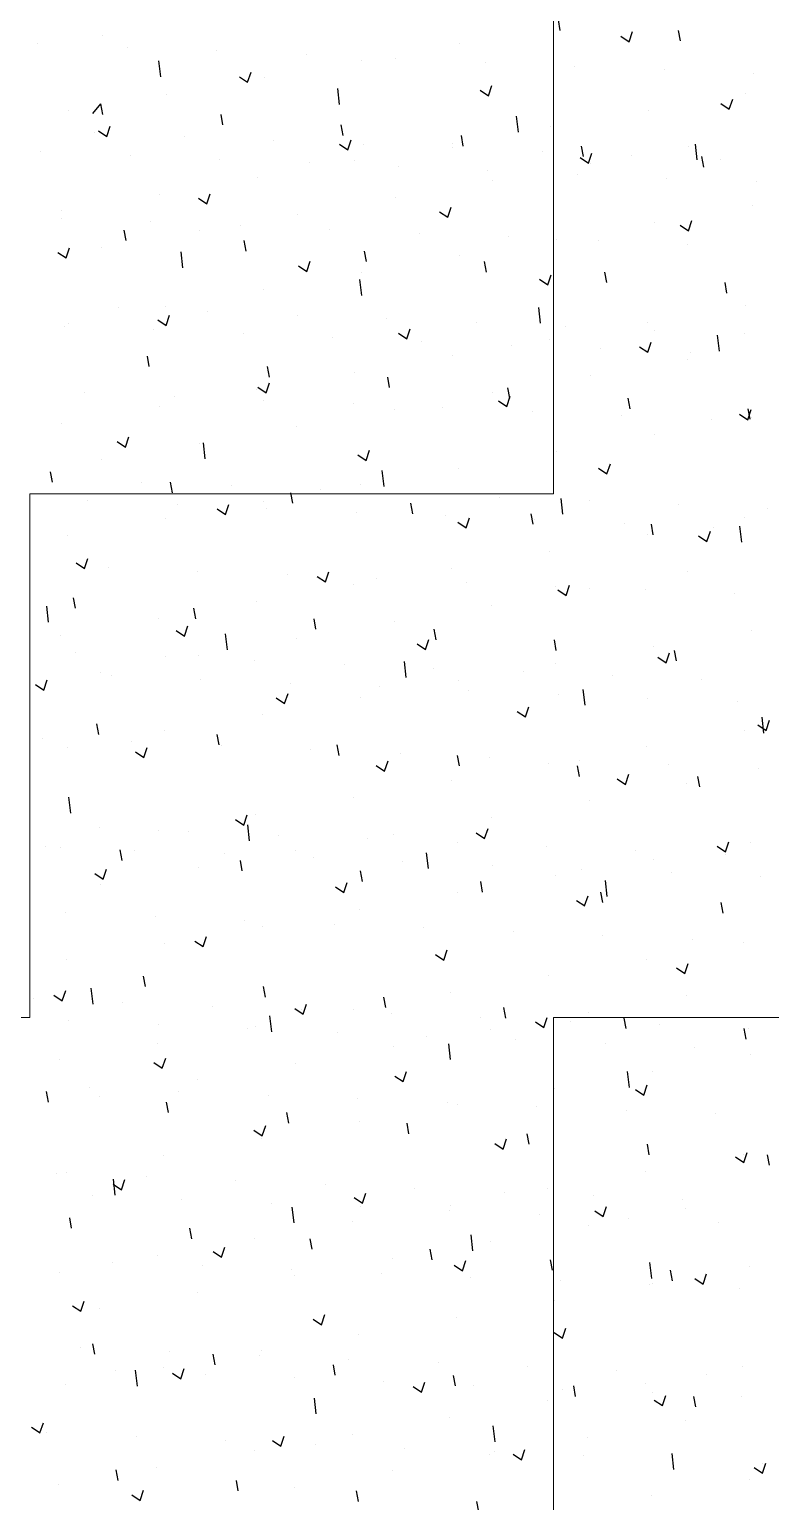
# Model space of a CAD drawing. Header units: millimetres. Extents: x 331487 to 517269, y 198509 to 399936.
# Drawn here: x 416448 to 416891, y 393438 to 394317 of the extents above; entities that cross this region are included whole.
import ezdxf

# ---------------------------------------------------------------- set-up
doc = ezdxf.new("R2010")
doc.units = ezdxf.units.MM
doc.header["$MEASUREMENT"] = 0
doc.layers.add('9th_Hatch-4', color=252, linetype='Continuous', lineweight=5)
doc.layers.add('COLUMN', color=6, linetype='Continuous')

msp = doc.modelspace()

# ---------------------------------------------------------------- linework, layer by layer
at = {"layer": '9th_Hatch-4', "linetype": 'Continuous'}
for p, q in [((416761.16, 394039.61), (416761.16, 394352.11)), ((416448.66, 394039.61), (416761.16, 394039.61)), ((416448.66, 393727.11), (416448.66, 394039.61)), ((416136.16, 393727.11), (416448.66, 393727.11)), ((416761.16, 393727.11), (417073.66, 393727.11)), ((416761.16, 393414.61), (416761.16, 393727.11))]:
    msp.add_line(p, q, dxfattribs=at)
at = {"layer": 'COLUMN', "color": 2, "linetype": 'Continuous'}
for p, q in [((416765.26, 394316.04), (416764.11, 394322.3)), ((416492.05, 394313.11), (416492.05, 394313.11)), ((416801.46, 394312.68), (416806.44, 394309.32)), ((416806.43, 394309.32), (416808.46, 394315.36)), ((416836.99, 394309.76), (416835.83, 394316.03)), ((416453.57, 394308.32), (416453.57, 394308.32)), ((416506.96, 394306.07), (416506.96, 394306.07)), ((416560.34, 394303.81), (416560.34, 394303.81)), ((416613.72, 394301.56), (416613.72, 394301.56)), ((416705.19, 394308.14), (416705.19, 394308.14)), ((416526.84, 394288.42), (416525.73, 394297.92)), ((416646.87, 394298.13), (416646.87, 394298.13)), ((416667.1, 394299.3), (416667.1, 394299.3)), ((416720.49, 394297.05), (416720.49, 394297.05)), ((416773.87, 394294.79), (416773.87, 394294.79)), ((416827.25, 394292.54), (416827.25, 394292.54)), ((416573.73, 394288.43), (416578.7, 394285.08)), ((416578.7, 394285.08), (416580.72, 394291.12)), ((416588.56, 394288.12), (416588.56, 394288.12)), ((416722.41, 394277.07), (416724.44, 394283.11)), ((416880.63, 394290.28), (416880.63, 394290.28)), ((416530.24, 394278.11), (416530.24, 394278.11)), ((416633.56, 394271.87), (416632.46, 394281.36)), ((416717.44, 394280.42), (416722.41, 394277.07)), ((416866.12, 394269.06), (416868.15, 394275.1)), ((416876.02, 394278.51), (416876.02, 394278.51)), ((416471.92, 394268.1), (416471.92, 394268.1)), ((416486.26, 394266.45), (416491.08, 394272.19)), ((416492.23, 394265.92), (416491.08, 394272.19)), ((416563.96, 394259.64), (416562.8, 394265.91)), ((416817.7, 394268.5), (416817.7, 394268.5)), ((416861.15, 394272.41), (416866.13, 394269.06)), ((416494.67, 394252.82), (416496.7, 394258.86)), ((416635.69, 394253.37), (416634.53, 394259.64)), ((416740.29, 394255.31), (416739.18, 394264.81)), ((416759.38, 394258.49), (416759.38, 394258.49)), ((416487.48, 394254.97), (416487.48, 394254.97)), ((416489.7, 394256.18), (416494.68, 394252.82)), ((416540.87, 394252.71), (416540.87, 394252.71)), ((416594.25, 394250.46), (416594.25, 394250.46)), ((416633.42, 394248.17), (416638.39, 394244.81)), ((416638.39, 394244.81), (416640.41, 394250.86)), ((416647.63, 394248.2), (416647.63, 394248.2)), ((416701.06, 394248.48), (416701.06, 394248.48)), ((416707.41, 394247.09), (416706.26, 394253.36)), ((416847.01, 394238.76), (416845.91, 394248.26)), ((416455.19, 394243.79), (416455.19, 394243.79)), ((416508.57, 394241.54), (416508.57, 394241.54)), ((416561.95, 394239.28), (416561.95, 394239.28)), ((416701.01, 394245.95), (416701.01, 394245.95)), ((416754.39, 394243.69), (416754.39, 394243.69)), ((416777.13, 394240.16), (416782.1, 394236.81)), ((416779.14, 394240.82), (416777.98, 394247.09)), ((416782.1, 394236.8), (416784.13, 394242.85)), ((416807.78, 394241.44), (416807.78, 394241.44)), ((416841.66, 394246.54), (416841.66, 394246.54)), ((416850.86, 394234.54), (416849.71, 394240.81)), ((416861.16, 394239.18), (416861.16, 394239.18)), ((416615.33, 394237.03), (416615.33, 394237.03)), ((416642.75, 394238.47), (416642.75, 394238.47)), ((416668.72, 394234.77), (416668.72, 394234.77)), ((416722.1, 394232.51), (416722.1, 394232.51)), ((416775.48, 394230.26), (416775.48, 394230.26)), ((416783.34, 394236.53), (416783.34, 394236.53)), ((416584.43, 394228.46), (416584.43, 394228.46)), ((416725.03, 394226.52), (416725.03, 394226.52)), ((416828.86, 394228), (416828.86, 394228)), ((416882.24, 394225.75), (416882.24, 394225.75)), ((416526.11, 394218.45), (416526.11, 394218.45)), ((416549.39, 394215.92), (416554.37, 394212.56)), ((416554.36, 394212.56), (416556.39, 394218.6)), ((416666.71, 394216.51), (416666.71, 394216.51)), ((416467.59, 394204.14), (416467.59, 394204.14)), ((416467.79, 394208.44), (416467.79, 394208.44)), ((416608.39, 394206.5), (416608.39, 394206.5)), ((416693.11, 394207.91), (416698.08, 394204.55)), ((416698.08, 394204.55), (416700.1, 394210.59)), ((416879.85, 394211.55), (416879.85, 394211.55)), ((416506.11, 394190.7), (416504.95, 394196.97)), ((416520.97, 394201.88), (416520.97, 394201.88)), ((416550.07, 394196.49), (416550.07, 394196.49)), ((416574.35, 394199.63), (416574.35, 394199.63)), ((416627.74, 394197.37), (416627.74, 394197.37)), ((416681.12, 394195.12), (416681.12, 394195.12)), ((416821.54, 394201.54), (416821.54, 394201.54)), ((416836.82, 394199.9), (416841.79, 394196.54)), ((416841.79, 394196.54), (416843.82, 394202.59)), ((416470.34, 394180.31), (416472.37, 394186.35)), ((416491.75, 394186.48), (416491.75, 394186.48)), ((416577.83, 394184.42), (416576.68, 394190.69)), ((416734.5, 394192.86), (416734.5, 394192.86)), ((416763.22, 394191.53), (416763.22, 394191.53)), ((416787.88, 394190.61), (416787.88, 394190.61)), ((416841.26, 394188.35), (416841.26, 394188.35)), ((416465.37, 394183.66), (416470.35, 394180.31)), ((416540.1, 394174.45), (416538.99, 394183.95)), ((416614.05, 394172.3), (416616.08, 394178.34)), ((416649.56, 394178.15), (416648.4, 394184.42)), ((416704.9, 394181.51), (416704.9, 394181.51)), ((416721.29, 394171.87), (416720.13, 394178.14)), ((416609.09, 394175.65), (416614.06, 394172.3)), ((416646.58, 394171.5), (416646.58, 394171.5)), ((416757.77, 394164.29), (416759.8, 394170.33)), ((416793.01, 394165.6), (416791.86, 394171.87)), ((416588.26, 394161.49), (416588.26, 394161.49)), ((416646.82, 394157.9), (416645.72, 394167.4)), ((416752.8, 394167.65), (416757.77, 394164.29)), ((416864.74, 394159.32), (416863.58, 394165.59)), ((416529.94, 394151.48), (416529.94, 394151.48)), ((416875.73, 394151.88), (416875.73, 394151.88)), ((416501.5, 394150.78), (416501.5, 394150.78)), ((416525.06, 394143.4), (416530.04, 394140.05)), ((416530.03, 394140.05), (416532.06, 394146.09)), ((416554.88, 394148.53), (416554.88, 394148.53)), ((416608.26, 394146.27), (416608.26, 394146.27)), ((416661.64, 394144.02), (416661.64, 394144.02)), ((416753.54, 394141.35), (416752.44, 394150.85)), ((416469.2, 394139.61), (416469.2, 394139.61)), ((416471.62, 394141.47), (416471.62, 394141.47)), ((416522.58, 394137.35), (416522.58, 394137.35)), ((416575.96, 394135.1), (416575.96, 394135.1)), ((416668.78, 394135.39), (416673.75, 394132.04)), ((416673.75, 394132.04), (416675.77, 394138.08)), ((416715.03, 394141.76), (416715.03, 394141.76)), ((416768.41, 394139.51), (416768.41, 394139.51)), ((416817.41, 394141.87), (416817.41, 394141.87)), ((416821.79, 394137.25), (416821.79, 394137.25)), ((416860.27, 394124.8), (416859.16, 394134.3)), ((416875.17, 394134.99), (416875.17, 394134.99)), ((416629.35, 394132.84), (416629.35, 394132.84)), ((416682.73, 394130.58), (416682.73, 394130.58)), ((416736.11, 394128.33), (416736.11, 394128.33)), ((416759.09, 394131.86), (416759.09, 394131.86)), ((416789.49, 394126.07), (416789.49, 394126.07)), ((416812.49, 394127.38), (416817.46, 394124.03)), ((416817.46, 394124.03), (416819.49, 394130.07)), ((416519.98, 394115.48), (416518.83, 394121.75)), ((416700.77, 394121.85), (416700.77, 394121.85)), ((416841.37, 394119.91), (416841.37, 394119.91)), ((416842.88, 394123.82), (416842.88, 394123.82)), ((416591.71, 394109.2), (416590.55, 394115.47)), ((416642.45, 394111.84), (416642.45, 394111.84)), ((416663.44, 394102.93), (416662.28, 394109.2)), ((416783.05, 394109.9), (416783.05, 394109.9)), ((416481.6, 394099.95), (416481.6, 394099.95)), ((416584.13, 394101.83), (416584.13, 394101.83)), ((416584.75, 394103.14), (416589.73, 394099.78)), ((416589.72, 394099.78), (416591.75, 394105.83)), ((416724.73, 394099.89), (416724.73, 394099.89)), ((416735.16, 394096.65), (416734.01, 394102.92)), ((416525.81, 394091.82), (416525.81, 394091.82)), ((416534.98, 394097.7), (416534.98, 394097.7)), ((416588.37, 394095.44), (416588.37, 394095.44)), ((416641.75, 394093.19), (416641.75, 394093.19)), ((416666.41, 394089.88), (416666.41, 394089.88)), ((416695.13, 394090.93), (416695.13, 394090.93)), ((416728.47, 394095.13), (416733.44, 394091.78)), ((416733.44, 394091.77), (416735.46, 394097.82)), ((416806.89, 394090.38), (416805.73, 394096.65)), ((416877.15, 394083.77), (416879.18, 394089.81)), ((416878.61, 394084.1), (416877.46, 394090.37)), ((416467.5, 394081.81), (416467.5, 394081.81)), ((416748.51, 394088.68), (416748.51, 394088.68)), ((416801.9, 394086.42), (416801.9, 394086.42)), ((416855.28, 394084.16), (416855.28, 394084.16)), ((416872.18, 394087.12), (416877.15, 394083.77)), ((416879.56, 394084.92), (416879.56, 394084.92)), ((416505.7, 394067.53), (416507.73, 394073.57)), ((416608.09, 394079.87), (416608.09, 394079.87)), ((416821.24, 394074.91), (416821.24, 394074.91)), ((416500.73, 394070.89), (416505.71, 394067.53)), ((416549.78, 394069.86), (416549.78, 394069.86)), ((416553.35, 394060.49), (416552.25, 394069.99)), ((416649.41, 394059.52), (416651.44, 394065.56)), ((416762.92, 394064.9), (416762.92, 394064.9)), ((416491.46, 394059.85), (416491.46, 394059.85)), ((416644.44, 394062.88), (416649.42, 394059.52)), ((416704.6, 394054.89), (416704.6, 394054.89)), ((416788.16, 394054.87), (416793.13, 394051.51)), ((416793.13, 394051.51), (416795.15, 394057.56)), ((416462.13, 394046.54), (416460.98, 394052.8)), ((416462.13, 394048.85), (416462.13, 394048.85)), ((416515.51, 394046.6), (416515.51, 394046.6)), ((416533.86, 394040.26), (416532.7, 394046.53)), ((416660.08, 394043.94), (416658.97, 394053.44)), ((416568.89, 394044.34), (416568.89, 394044.34)), ((416605.59, 394033.98), (416604.43, 394040.25)), ((416622.28, 394042.09), (416622.28, 394042.09)), ((416646.28, 394044.88), (416646.28, 394044.88)), ((416675.66, 394039.83), (416675.66, 394039.83)), ((416729.04, 394037.58), (416729.04, 394037.58)), ((416766.8, 394027.39), (416765.7, 394036.88)), ((416483.21, 394035.42), (416483.21, 394035.42)), ((416536.6, 394033.16), (416536.6, 394033.16)), ((416560.42, 394030.62), (416565.4, 394027.27)), ((416565.39, 394027.27), (416567.42, 394033.31)), ((416587.97, 394034.86), (416587.97, 394034.86)), ((416589.98, 394030.91), (416589.98, 394030.91)), ((416643.36, 394028.65), (416643.36, 394028.65)), ((416677.31, 394027.71), (416676.15, 394033.98)), ((416782.42, 394035.32), (416782.42, 394035.32)), ((416835.8, 394033.06), (416835.8, 394033.06)), ((416889.19, 394030.81), (416889.19, 394030.81)), ((416529.65, 394024.85), (416529.65, 394024.85)), ((416696.74, 394026.4), (416696.74, 394026.4)), ((416704.14, 394022.62), (416709.11, 394019.26)), ((416709.1, 394019.26), (416711.13, 394025.3)), ((416749.04, 394021.43), (416747.88, 394027.7)), ((416750.12, 394024.14), (416750.12, 394024.14)), ((416803.51, 394021.89), (416803.51, 394021.89)), ((416820.76, 394015.16), (416819.61, 394021.43)), ((416856.89, 394019.63), (416856.89, 394019.63)), ((416873.53, 394010.84), (416872.42, 394020.33)), ((416875.43, 394025.25), (416875.43, 394025.25)), ((416471.33, 394014.84), (416471.33, 394014.84)), ((416817.11, 394015.24), (416817.11, 394015.24)), ((416847.85, 394014.61), (416852.82, 394011.25)), ((416852.82, 394011.25), (416854.84, 394017.29)), ((416758.79, 394005.23), (416758.79, 394005.23)), ((416476.4, 393998.37), (416481.37, 393995.02)), ((416481.37, 393995.02), (416483.4, 394001.06)), ((416495.62, 393995.77), (416495.62, 393995.77)), ((416549, 393993.51), (416549, 393993.51)), ((416625.08, 393987.01), (416627.11, 393993.05)), ((416700.47, 393995.22), (416700.47, 393995.22)), ((416841.07, 393993.28), (416841.07, 393993.28)), ((416602.38, 393991.26), (416602.38, 393991.26)), ((416620.11, 393990.36), (416625.09, 393987.01)), ((416642.16, 393985.21), (416642.16, 393985.21)), ((416655.76, 393989), (416655.76, 393989)), ((416709.14, 393986.74), (416709.14, 393986.74)), ((416762.53, 393984.49), (416762.53, 393984.49)), ((416768.8, 393979), (416770.82, 393985.04)), ((416476.01, 393971.32), (416474.85, 393977.58)), ((416763.83, 393982.35), (416768.8, 393979)), ((416782.75, 393983.27), (416782.75, 393983.27)), ((416815.91, 393982.23), (416815.91, 393982.23)), ((416869.29, 393979.98), (416869.29, 393979.98)), ((416459.89, 393963.08), (416458.78, 393972.58)), ((416547.73, 393965.04), (416546.58, 393971.31)), ((416583.84, 393975.2), (416583.84, 393975.2)), ((416724.44, 393973.26), (416724.44, 393973.26)), ((416525.52, 393965.19), (416525.52, 393965.19)), ((416536.09, 393958.11), (416541.06, 393954.75)), ((416541.06, 393954.75), (416543.09, 393960.8)), ((416619.46, 393958.77), (416618.3, 393965.03)), ((416666.12, 393963.25), (416666.12, 393963.25)), ((416691.19, 393952.49), (416690.03, 393958.76)), ((416879.26, 393958.29), (416879.26, 393958.29)), ((416467.2, 393955.18), (416467.2, 393955.18)), ((416566.61, 393946.53), (416565.51, 393956.02)), ((416607.8, 393953.24), (416607.8, 393953.24)), ((416679.8, 393950.1), (416684.78, 393946.75)), ((416684.77, 393946.74), (416686.8, 393952.79)), ((416762.91, 393946.22), (416761.76, 393952.48)), ((416476.14, 393944.67), (416476.14, 393944.67)), ((416529.52, 393942.41), (416529.52, 393942.41)), ((416549.48, 393943.23), (416549.48, 393943.23)), ((416582.91, 393940.16), (416582.91, 393940.16)), ((416820.95, 393948.28), (416820.95, 393948.28)), ((416823.52, 393942.09), (416828.49, 393938.74)), ((416828.49, 393938.74), (416830.51, 393944.78)), ((416834.64, 393939.94), (416833.48, 393946.21)), ((416491.16, 393933.22), (416491.16, 393933.22)), ((416636.29, 393937.9), (416636.29, 393937.9)), ((416673.34, 393929.98), (416672.23, 393939.47)), ((416689.67, 393935.65), (416689.67, 393935.65)), ((416743.05, 393933.39), (416743.05, 393933.39)), ((416762.63, 393938.27), (416762.63, 393938.27)), ((416452.07, 393925.86), (416457.04, 393922.5)), ((416457.04, 393922.5), (416459.07, 393928.54)), ((416497.23, 393931.23), (416497.23, 393931.23)), ((416550.61, 393928.98), (416550.61, 393928.98)), ((416603.99, 393926.72), (416603.99, 393926.72)), ((416657.37, 393924.47), (416657.37, 393924.47)), ((416704.31, 393928.26), (416704.31, 393928.26)), ((416780.06, 393913.42), (416778.96, 393922.92)), ((416796.44, 393931.13), (416796.44, 393931.13)), ((416849.82, 393928.88), (416849.82, 393928.88)), ((416595.78, 393917.85), (416600.76, 393914.49)), ((416600.75, 393914.49), (416602.78, 393920.53)), ((416645.99, 393918.25), (416645.99, 393918.25)), ((416710.76, 393922.21), (416710.76, 393922.21)), ((416764.14, 393919.96), (416764.14, 393919.96)), ((416817.52, 393917.7), (416817.52, 393917.7)), ((416870.9, 393915.45), (416870.9, 393915.45)), ((416587.67, 393908.24), (416587.67, 393908.24)), ((416739.49, 393909.84), (416744.47, 393906.48)), ((416744.46, 393906.48), (416746.49, 393912.53)), ((416886.78, 393896.87), (416885.68, 393906.37)), ((416489.88, 393896.1), (416488.73, 393902.37)), ((416529.35, 393898.23), (416529.35, 393898.23)), ((416875.14, 393898.62), (416875.14, 393898.62)), ((416883.21, 393901.83), (416888.18, 393898.48)), ((416888.18, 393898.47), (416890.2, 393904.52)), ((416456.25, 393893.84), (416456.25, 393893.84)), ((416471.03, 393888.21), (416471.03, 393888.21)), ((416509.63, 393891.58), (416509.63, 393891.58)), ((416516.73, 393882.24), (416518.76, 393888.28)), ((416561.61, 393889.82), (416560.45, 393896.09)), ((416563.01, 393889.33), (416563.01, 393889.33)), ((416633.34, 393883.55), (416632.18, 393889.81)), ((416816.82, 393888.61), (416816.82, 393888.61)), ((416511.76, 393885.59), (416516.73, 393882.24)), ((416616.39, 393887.07), (416616.39, 393887.07)), ((416660.44, 393874.23), (416662.47, 393880.27)), ((416669.78, 393884.81), (416669.78, 393884.81)), ((416705.06, 393877.27), (416703.91, 393883.54)), ((416723.16, 393882.56), (416723.16, 393882.56)), ((416776.54, 393880.3), (416776.54, 393880.3)), ((416655.47, 393877.59), (416660.45, 393874.23)), ((416758.5, 393878.6), (416758.5, 393878.6)), ((416776.79, 393871), (416775.63, 393877.26)), ((416804.15, 393866.22), (416806.18, 393872.26)), ((416829.92, 393878.05), (416829.92, 393878.05)), ((416848.51, 393864.72), (416847.36, 393870.99)), ((416883.3, 393875.79), (416883.3, 393875.79)), ((416700.18, 393868.59), (416700.18, 393868.59)), ((416799.19, 393869.58), (416804.16, 393866.22)), ((416840.78, 393866.65), (416840.78, 393866.65)), ((416473.15, 393849.12), (416472.04, 393858.61)), ((416641.86, 393858.58), (416641.86, 393858.58)), ((416782.46, 393856.64), (416782.46, 393856.64)), ((416571.45, 393845.33), (416576.42, 393841.98)), ((416576.42, 393841.98), (416578.45, 393848.02)), ((416583.54, 393848.57), (416583.54, 393848.57)), ((416724.14, 393846.63), (416724.14, 393846.63)), ((416490.16, 393840.48), (416490.16, 393840.48)), ((416525.22, 393838.56), (416525.22, 393838.56)), ((416543.54, 393838.23), (416543.54, 393838.23)), ((416579.87, 393832.56), (416578.77, 393842.06)), ((416596.92, 393835.97), (416596.92, 393835.97)), ((416665.82, 393836.62), (416665.82, 393836.62)), ((416715.16, 393837.32), (416720.14, 393833.97)), ((416720.13, 393833.97), (416722.16, 393840.01)), ((416457.86, 393829.3), (416457.86, 393829.3)), ((416466.91, 393828.55), (416466.91, 393828.55)), ((416503.76, 393820.88), (416502.6, 393827.15)), ((416511.24, 393827.05), (416511.24, 393827.05)), ((416607.5, 393826.61), (416607.5, 393826.61)), ((416650.3, 393833.71), (416650.3, 393833.71)), ((416703.68, 393831.46), (416703.68, 393831.46)), ((416757.07, 393829.2), (416757.07, 393829.2)), ((416810.45, 393826.95), (416810.45, 393826.95)), ((416858.88, 393829.32), (416863.85, 393825.96)), ((416863.84, 393825.96), (416865.87, 393832)), ((416878.97, 393831.66), (416878.97, 393831.66)), ((416564.62, 393824.79), (416564.62, 393824.79)), ((416575.48, 393814.6), (416574.33, 393820.87)), ((416618.01, 393822.54), (416618.01, 393822.54)), ((416671.39, 393820.28), (416671.39, 393820.28)), ((416686.59, 393816.01), (416685.49, 393825.51)), ((416724.77, 393818.03), (416724.77, 393818.03)), ((416820.65, 393821.65), (416820.65, 393821.65)), ((416863.83, 393824.69), (416863.83, 393824.69)), ((416487.43, 393813.08), (416492.4, 393809.72)), ((416492.4, 393809.72), (416494.42, 393815.77)), ((416549.19, 393816.6), (416549.19, 393816.6)), ((416647.21, 393808.33), (416646.05, 393814.6)), ((416762.33, 393811.64), (416762.33, 393811.64)), ((416778.15, 393815.77), (416778.15, 393815.77)), ((416793.32, 393799.46), (416792.21, 393808.96)), ((416831.53, 393813.52), (416831.53, 393813.52)), ((416884.92, 393811.26), (416884.92, 393811.26)), ((416490.87, 393806.59), (416490.87, 393806.59)), ((416631.14, 393805.07), (416636.11, 393801.72)), ((416636.11, 393801.71), (416638.14, 393807.76)), ((416704.01, 393801.63), (416704.01, 393801.63)), ((416718.94, 393802.05), (416717.78, 393808.32)), ((416779.82, 393793.71), (416781.85, 393799.75)), ((416790.66, 393795.78), (416789.51, 393802.05)), ((416645.7, 393791.62), (416645.7, 393791.62)), ((416774.85, 393797.06), (416779.83, 393793.71)), ((416862.39, 393789.5), (416861.23, 393795.77)), ((416470.26, 393789.65), (416470.26, 393789.65)), ((416523.64, 393787.39), (416523.64, 393787.39)), ((416577.03, 393785.14), (416577.03, 393785.14)), ((416630.41, 393782.88), (416630.41, 393782.88)), ((416552.09, 393769.46), (416554.12, 393775.5)), ((416587.38, 393781.61), (416587.38, 393781.61)), ((416683.79, 393780.63), (416683.79, 393780.63)), ((416737.17, 393778.37), (416737.17, 393778.37)), ((416790.55, 393776.12), (416790.55, 393776.12)), ((416843.94, 393773.86), (416843.94, 393773.86)), ((416529.06, 393771.6), (416529.06, 393771.6)), ((416547.12, 393772.82), (416552.09, 393769.46)), ((416690.83, 393764.81), (416695.81, 393761.45)), ((416695.8, 393761.45), (416697.83, 393767.5)), ((416874.84, 393771.99), (416874.84, 393771.99)), ((416470.74, 393761.59), (416470.74, 393761.59)), ((416816.52, 393761.98), (416816.52, 393761.98)), ((416834.54, 393756.8), (416839.52, 393753.45)), ((416839.51, 393753.44), (416841.54, 393759.49)), ((416517.63, 393745.66), (416516.48, 393751.93)), ((416758.2, 393751.97), (416758.2, 393751.97)), ((416450.79, 393738.55), (416450.79, 393738.55)), ((416463.1, 393740.56), (416468.07, 393737.21)), ((416468.07, 393737.21), (416470.09, 393743.25)), ((416486.4, 393735.15), (416485.3, 393744.65)), ((416589.36, 393739.38), (416588.2, 393745.65)), ((416661.09, 393733.11), (416659.93, 393739.38)), ((416699.89, 393741.96), (416699.89, 393741.96)), ((416840.48, 393740.03), (416840.48, 393740.03)), ((416504.17, 393736.3), (416504.17, 393736.3)), ((416557.55, 393734.04), (416557.55, 393734.04)), ((416606.81, 393732.56), (416611.78, 393729.2)), ((416610.93, 393731.78), (416610.93, 393731.78)), ((416611.78, 393729.2), (416613.81, 393735.24)), ((416641.57, 393731.95), (416641.57, 393731.95)), ((416664.32, 393729.53), (416664.32, 393729.53)), ((416732.81, 393726.83), (416731.66, 393733.1)), ((416782.17, 393730.01), (416782.17, 393730.01)), ((416471.87, 393725.12), (416471.87, 393725.12)), ((416525.25, 393722.86), (416525.25, 393722.86)), ((416578.64, 393720.61), (416578.64, 393720.61)), ((416583.25, 393721.94), (416583.25, 393721.94)), ((416593.13, 393718.6), (416592.02, 393728.1)), ((416717.7, 393727.27), (416717.7, 393727.27)), ((416750.52, 393724.55), (416755.5, 393721.19)), ((416755.49, 393721.19), (416757.52, 393727.23)), ((416771.08, 393725.02), (416771.08, 393725.02)), ((416804.54, 393720.56), (416803.38, 393726.83)), ((416824.46, 393722.76), (416824.46, 393722.76)), ((416876.26, 393714.28), (416875.11, 393720.55)), ((416524.93, 393711.93), (416524.93, 393711.93)), ((416632.02, 393718.35), (416632.02, 393718.35)), ((416685.4, 393716.1), (416685.4, 393716.1)), ((416723.85, 393720), (416723.85, 393720)), ((416738.78, 393713.84), (416738.78, 393713.84)), ((416877.85, 393720.51), (416877.85, 393720.51)), ((416527.76, 393696.95), (416529.78, 393702.99)), ((416665.53, 393709.99), (416665.53, 393709.99)), ((416699.85, 393702.05), (416698.75, 393711.54)), ((416792.17, 393711.59), (416792.17, 393711.59)), ((416845.55, 393709.33), (416845.55, 393709.33)), ((416878.67, 393705.03), (416878.67, 393705.03)), ((416466.61, 393701.92), (416466.61, 393701.92)), ((416522.79, 393700.3), (416527.76, 393696.95)), ((416607.21, 393699.98), (416607.21, 393699.98)), ((416671.47, 393688.94), (416673.5, 393694.98)), ((416806.58, 393685.5), (416805.47, 393694.99)), ((416820.36, 393695.02), (416820.36, 393695.02)), ((416484.27, 393685.46), (416484.27, 393685.46)), ((416548.89, 393689.97), (416548.89, 393689.97)), ((416666.5, 393692.29), (416671.47, 393688.94)), ((416815.18, 393680.93), (416817.21, 393686.97)), ((416459.78, 393676.71), (416458.63, 393682.98)), ((416490.57, 393679.96), (416490.57, 393679.96)), ((416531.51, 393670.44), (416530.35, 393676.71)), ((416537.66, 393683.21), (416537.66, 393683.21)), ((416591.04, 393680.95), (416591.04, 393680.95)), ((416644.42, 393678.7), (416644.42, 393678.7)), ((416762.04, 393685.01), (416762.04, 393685.01)), ((416810.21, 393684.29), (416815.19, 393680.93)), ((416603.23, 393664.16), (416602.08, 393670.43)), ((416697.8, 393676.44), (416697.8, 393676.44)), ((416703.72, 393675), (416703.72, 393675)), ((416751.19, 393674.19), (416751.19, 393674.19)), ((416804.57, 393671.93), (416804.57, 393671.93)), ((416857.95, 393669.68), (416857.95, 393669.68)), ((416582.48, 393660.04), (416587.45, 393656.69)), ((416587.45, 393656.68), (416589.47, 393662.73)), ((416645.4, 393664.99), (416645.4, 393664.99)), ((416674.96, 393657.89), (416673.8, 393664.16)), ((416587.08, 393654.98), (416587.08, 393654.98)), ((416726.19, 393652.03), (416731.16, 393648.68)), ((416731.16, 393648.68), (416733.19, 393654.72)), ((416746.69, 393651.61), (416745.53, 393657.88)), ((416818.41, 393645.34), (416817.26, 393651.61)), ((416528.76, 393644.97), (416528.76, 393644.97)), ((416869.9, 393644.02), (416874.88, 393640.67)), ((416874.55, 393645.36), (416874.55, 393645.36)), ((416874.87, 393640.67), (416876.9, 393646.71)), ((416890.14, 393639.06), (416888.98, 393645.33)), ((416464.8, 393634.36), (416464.8, 393634.36)), ((416470.44, 393634.96), (416470.44, 393634.96)), ((416816.23, 393635.35), (416816.23, 393635.35)), ((416498.46, 393627.79), (416503.43, 393624.43)), ((416499.66, 393621.19), (416498.56, 393630.68)), ((416503.42, 393624.43), (416505.45, 393630.47)), ((416518.18, 393632.11), (416518.18, 393632.11)), ((416571.57, 393629.85), (416571.57, 393629.85)), ((416624.95, 393627.6), (416624.95, 393627.6)), ((416678.33, 393625.34), (416678.33, 393625.34)), ((416757.91, 393625.34), (416757.91, 393625.34)), ((416485.89, 393620.93), (416485.89, 393620.93)), ((416539.27, 393618.68), (416539.27, 393618.68)), ((416592.65, 393616.42), (416592.65, 393616.42)), ((416642.17, 393619.78), (416647.14, 393616.42)), ((416647.14, 393616.42), (416649.16, 393622.47)), ((416699.59, 393615.33), (416699.59, 393615.33)), ((416731.71, 393623.09), (416731.71, 393623.09)), ((416785.09, 393620.83), (416785.09, 393620.83)), ((416838.48, 393618.58), (416838.48, 393618.58)), ((416473.66, 393601.5), (416472.5, 393607.76)), ((416606.39, 393604.64), (416605.28, 393614.13)), ((416646.03, 393614.17), (416646.03, 393614.17)), ((416699.41, 393611.91), (416699.41, 393611.91)), ((416752.8, 393609.65), (416752.8, 393609.65)), ((416785.88, 393611.77), (416790.86, 393608.42)), ((416790.85, 393608.41), (416792.88, 393614.46)), ((416806.18, 393607.4), (416806.18, 393607.4)), ((416840.19, 393613.4), (416840.19, 393613.4)), ((416545.38, 393595.22), (416544.23, 393601.49)), ((416641.27, 393605.32), (416641.27, 393605.32)), ((416781.87, 393603.39), (416781.87, 393603.39)), ((416859.56, 393605.14), (416859.56, 393605.14)), ((416563.12, 393584.17), (416565.14, 393590.21)), ((416582.95, 393595.31), (416582.95, 393595.31)), ((416617.11, 393588.94), (416615.95, 393595.21)), ((416688.84, 393582.67), (416687.68, 393588.94)), ((416713.11, 393588.08), (416712.01, 393597.58)), ((416723.55, 393593.38), (416723.55, 393593.38)), ((416498.29, 393581.28), (416498.29, 393581.28)), ((416524.63, 393585.3), (416524.63, 393585.3)), ((416558.15, 393587.53), (416563.12, 393584.17)), ((416665.23, 393583.36), (416665.23, 393583.36)), ((416706.83, 393576.16), (416708.86, 393582.2)), ((416760.56, 393576.39), (416759.41, 393582.66)), ((416819.83, 393571.53), (416818.73, 393581.03)), ((416466.32, 393575.29), (416466.32, 393575.29)), ((416551.67, 393579.02), (416551.67, 393579.02)), ((416605.05, 393576.77), (416605.05, 393576.77)), ((416606.91, 393573.35), (416606.91, 393573.35)), ((416658.43, 393574.51), (416658.43, 393574.51)), ((416701.86, 393579.52), (416706.83, 393576.16)), ((416711.82, 393572.26), (416711.82, 393572.26)), ((416832.29, 393570.12), (416831.13, 393576.39)), ((416845.57, 393571.51), (416850.55, 393568.15)), ((416850.54, 393568.15), (416852.57, 393574.19)), ((416878.38, 393578.4), (416878.38, 393578.4)), ((416548.6, 393563.34), (416548.6, 393563.34)), ((416765.2, 393570), (416765.2, 393570)), ((416818.58, 393567.75), (416818.58, 393567.75)), ((416820.06, 393568.39), (416820.06, 393568.39)), ((416871.96, 393565.49), (416871.96, 393565.49)), ((416474.12, 393555.27), (416479.1, 393551.92)), ((416479.09, 393551.92), (416481.12, 393557.96)), ((416761.74, 393558.38), (416761.74, 393558.38)), ((416490.28, 393553.33), (416490.28, 393553.33)), ((416617.84, 393547.26), (416622.81, 393543.91)), ((416622.81, 393543.91), (416624.83, 393549.95)), ((416703.42, 393548.37), (416703.42, 393548.37)), ((416645.11, 393538.36), (416645.11, 393538.36)), ((416761.55, 393539.26), (416766.52, 393535.9)), ((416766.52, 393535.9), (416768.55, 393541.94)), ((416478.81, 393530.18), (416478.81, 393530.18)), ((416487.53, 393526.28), (416486.38, 393532.54)), ((416532.2, 393527.92), (416532.2, 393527.92)), ((416586.79, 393528.35), (416586.79, 393528.35)), ((416559.26, 393520), (416558.1, 393526.27)), ((416585.58, 393525.67), (416585.58, 393525.67)), ((416630.99, 393513.73), (416629.83, 393519.99)), ((416638.96, 393523.41), (416638.96, 393523.41)), ((416692.34, 393521.16), (416692.34, 393521.16)), ((416745.73, 393518.9), (416745.73, 393518.9)), ((416874.25, 393518.73), (416874.25, 393518.73)), ((416499.9, 393516.75), (416499.9, 393516.75)), ((416512.92, 393507.22), (416511.82, 393516.72)), ((416528.47, 393518.34), (416528.47, 393518.34)), ((416533.81, 393515.01), (416538.79, 393511.66)), ((416538.78, 393511.65), (416540.81, 393517.7)), ((416553.28, 393514.49), (416553.28, 393514.49)), ((416606.66, 393512.24), (416606.66, 393512.24)), ((416660.05, 393509.98), (416660.05, 393509.98)), ((416702.71, 393507.45), (416701.55, 393513.72)), ((416799.11, 393516.65), (416799.11, 393516.65)), ((416852.49, 393514.39), (416852.49, 393514.39)), ((416470.15, 393508.33), (416470.15, 393508.33)), ((416677.53, 393507), (416682.5, 393503.65)), ((416682.5, 393503.65), (416684.52, 393509.69)), ((416713.43, 393507.72), (416713.43, 393507.72)), ((416766.81, 393505.47), (416766.81, 393505.47)), ((416774.44, 393501.18), (416773.28, 393507.44)), ((416815.93, 393508.72), (416815.93, 393508.72)), ((416820.19, 393503.21), (416820.19, 393503.21)), ((416826.21, 393495.64), (416828.24, 393501.68)), ((416846.16, 393494.9), (416845.01, 393501.17)), ((416619.64, 393490.67), (416618.54, 393500.17)), ((416757.61, 393498.71), (416757.61, 393498.71)), ((416821.24, 393498.99), (416826.21, 393495.64)), ((416873.57, 393500.96), (416873.57, 393500.96)), ((416454.76, 393479.4), (416456.79, 393485.44)), ((416699.3, 393488.7), (416699.3, 393488.7)), ((416726.37, 393474.12), (416725.26, 393483.62)), ((416839.89, 393486.77), (416839.89, 393486.77)), ((416449.79, 393482.76), (416454.77, 393479.4)), ((416458.92, 393479.35), (416458.92, 393479.35)), ((416512.3, 393477.09), (416512.3, 393477.09)), ((416565.68, 393474.84), (416565.68, 393474.84)), ((416593.51, 393474.75), (416598.48, 393471.39)), ((416598.47, 393471.39), (416600.5, 393477.44)), ((416640.98, 393478.69), (416640.98, 393478.69)), ((416781.58, 393476.76), (416781.58, 393476.76)), ((416582.66, 393468.68), (416582.66, 393468.68)), ((416619.07, 393472.58), (416619.07, 393472.58)), ((416672.45, 393470.33), (416672.45, 393470.33)), ((416723.26, 393466.75), (416723.26, 393466.75)), ((416725.83, 393468.07), (416725.83, 393468.07)), ((416737.22, 393466.74), (416742.19, 393463.39)), ((416742.19, 393463.38), (416744.21, 393469.43)), ((416833.09, 393457.57), (416831.99, 393467.06)), ((416501.41, 393451.06), (416500.25, 393457.33)), ((416524.34, 393458.67), (416524.34, 393458.67)), ((416779.21, 393465.82), (416779.21, 393465.82)), ((416832.59, 393463.56), (416832.59, 393463.56)), ((416880.93, 393458.73), (416885.91, 393455.38)), ((416885.9, 393455.37), (416887.93, 393461.42)), ((416885.98, 393461.3), (416885.98, 393461.3)), ((416466.02, 393448.66), (416466.02, 393448.66)), ((416573.13, 393444.78), (416571.98, 393451.05)), ((416664.94, 393456.74), (416664.94, 393456.74)), ((416878.09, 393451.77), (416878.09, 393451.77)), ((416509.48, 393442.5), (416514.46, 393439.14)), ((416514.45, 393439.14), (416516.48, 393445.18)), ((416606.62, 393446.73), (416606.62, 393446.73)), ((416644.86, 393438.51), (416643.7, 393444.77)), ((416819.77, 393441.76), (416819.77, 393441.76)), ((416716.59, 393432.23), (416715.43, 393438.5))]:
    msp.add_line(p, q, dxfattribs=at)

doc.saveas('drawing.dxf')
